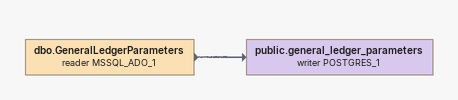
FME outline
dbo.GeneralLedgerParameters (reader MSSQL_ADO_1)
    -> public.general_ledger_parameters (writer POSTGRES_1)
public.general_ledger_parameters (writer POSTGRES_1)
